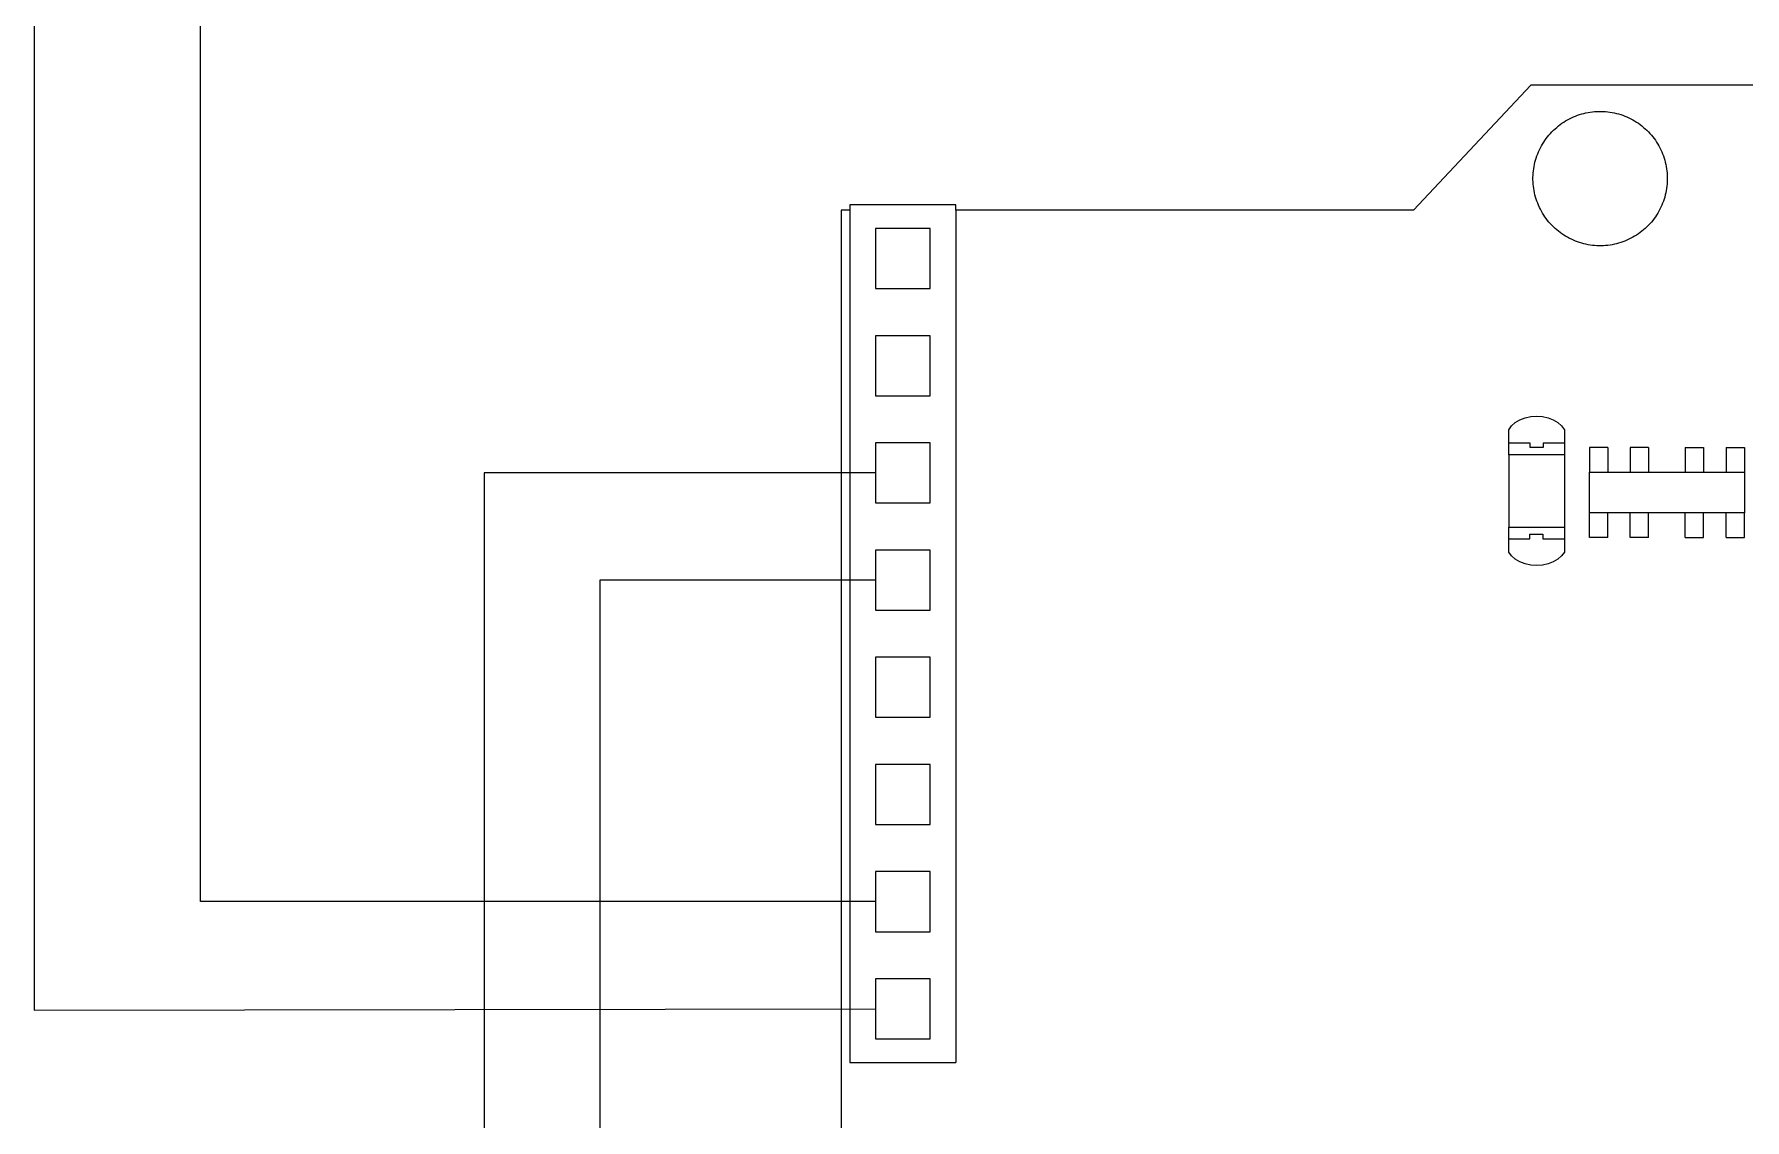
# Model space of a CAD drawing. Header units: millimetres. Extents: x -116 to 361, y -106 to 178.
# Drawn here: x 23.77 to 63.75, y 39.09 to 64.46 of the extents above; entities that cross this region are included whole.
import ezdxf

# ---------------------------------------------------------------- set-up
doc = ezdxf.new("R2010")
doc.units = ezdxf.units.MM
doc.layers.add('Edges', color=7, linetype='Continuous')

# ---------------------------------------------------------------- blocks, each defined once
blk = doc.blocks.new('Arduino Uno pl')
at = {"layer": 'Edges'}
for p, q in [((-15.06, 42.565), (-17.8, 39.648)), ((17.008, 42.565), (-15.06, 42.565)), ((-31.18, 39.648), (-31.18, -26.106)), ((-30.974, 39.648), (-31.18, 39.648)), ((-28.501, 39.769), (-30.974, 39.769)), ((-30.974, 39.769), (-30.974, 39.648)), ((-30.974, 39.648), (-30.974, 19.733)), ((-28.501, 39.648), (-28.501, 39.769)), ((-17.8, 39.648), (-28.501, 39.648)), ((-28.501, 39.648), (-28.501, 19.733)), ((-29.099, 39.218), (-30.376, 39.218)), ((-30.376, 39.218), (-30.376, 37.816)), ((-29.099, 37.816), (-29.099, 39.218)), ((-30.376, 37.816), (-29.099, 37.816)), ((-29.099, 36.714), (-30.376, 36.714)), ((-30.376, 36.714), (-30.376, 35.311)), ((-29.099, 35.311), (-29.099, 36.714)), ((-30.376, 35.311), (-29.099, 35.311)), ((-15.314, 34.747), (-15.192, 34.794)), ((-15.192, 34.794), (-15.06, 34.822)), ((-15.06, 34.822), (-14.923, 34.832)), ((-14.923, 34.832), (-14.786, 34.822)), ((-14.786, 34.822), (-14.655, 34.794)), ((-14.655, 34.794), (-14.533, 34.747)), ((-15.575, 34.518), (-15.509, 34.606)), ((-15.575, 34.204), (-15.575, 34.518)), ((-15.509, 34.606), (-15.421, 34.683)), ((-15.421, 34.683), (-15.314, 34.747)), ((-14.533, 34.747), (-14.426, 34.683)), ((-14.426, 34.683), (-14.338, 34.606)), ((-14.338, 34.606), (-14.271, 34.518)), ((-14.271, 34.518), (-14.271, 34.204)), ((-29.099, 34.209), (-30.376, 34.209)), ((-30.376, 34.209), (-30.376, 32.807)), ((-29.099, 32.807), (-29.099, 34.209)), ((-15.07, 34.204), (-15.575, 34.204)), ((-15.575, 33.933), (-15.575, 34.204)), ((-15.07, 34.101), (-15.07, 34.204)), ((-14.768, 34.101), (-15.07, 34.101)), ((-14.271, 34.204), (-14.768, 34.204)), ((-14.768, 34.204), (-14.768, 34.101)), ((-14.271, 34.204), (-14.271, 33.933)), ((-13.261, 34.098), (-13.69, 34.098)), ((-13.69, 34.098), (-13.69, 33.524)), ((-13.261, 34.098), (-13.261, 33.524)), ((-12.733, 34.098), (-12.733, 33.524)), ((-12.305, 34.098), (-12.733, 34.098)), ((-12.305, 34.098), (-12.305, 33.524)), ((-11.447, 34.098), (-11.447, 33.524)), ((-11.447, 34.098), (-11.018, 34.098)), ((-11.018, 34.098), (-11.018, 33.524)), ((-10.49, 34.098), (-10.49, 33.524)), ((-10.49, 34.098), (-10.061, 34.098)), ((-10.061, 34.098), (-10.061, 33.524)), ((-14.271, 33.933), (-15.575, 33.933)), ((-15.575, 33.933), (-15.575, 32.242)), ((-14.271, 33.933), (-14.271, 32.242)), ((-13.69, 33.524), (-13.261, 33.524)), ((-13.69, 32.573), (-13.69, 33.524)), ((-13.261, 33.524), (-12.733, 33.524)), ((-12.733, 33.524), (-12.305, 33.524)), ((-12.305, 33.524), (-11.447, 33.524)), ((-11.447, 33.524), (-11.018, 33.524)), ((-11.018, 33.524), (-10.49, 33.524)), ((-10.49, 33.524), (-10.061, 33.524)), ((-10.061, 33.524), (-10.061, 32.573)), ((-30.376, 32.807), (-29.099, 32.807)), ((-13.69, 31.999), (-13.69, 32.573)), ((-13.261, 32.573), (-13.69, 32.573)), ((-13.261, 31.999), (-13.261, 32.573)), ((-12.733, 32.573), (-13.261, 32.573)), ((-12.733, 31.999), (-12.733, 32.573)), ((-12.305, 32.573), (-12.733, 32.573)), ((-12.305, 31.999), (-12.305, 32.573)), ((-11.447, 32.573), (-12.305, 32.573)), ((-11.447, 31.999), (-11.447, 32.573)), ((-11.018, 32.573), (-11.447, 32.573)), ((-11.018, 31.999), (-11.018, 32.573)), ((-10.49, 32.573), (-11.018, 32.573)), ((-10.49, 31.999), (-10.49, 32.573)), ((-10.061, 32.573), (-10.49, 32.573)), ((-10.061, 31.999), (-10.061, 32.573)), ((-15.575, 32.242), (-14.271, 32.242)), ((-15.575, 31.971), (-15.575, 32.242)), ((-15.078, 32.074), (-14.777, 32.074)), ((-15.078, 31.971), (-15.078, 32.074)), ((-14.777, 32.074), (-14.777, 31.971)), ((-14.271, 32.242), (-14.271, 31.971)), ((-13.261, 31.999), (-13.69, 31.999)), ((-12.305, 31.999), (-12.733, 31.999)), ((-11.447, 31.999), (-11.018, 31.999)), ((-10.49, 31.999), (-10.061, 31.999)), ((-29.099, 31.705), (-30.376, 31.705)), ((-30.376, 31.705), (-30.376, 30.302)), ((-29.099, 30.302), (-29.099, 31.705)), ((-15.575, 31.971), (-15.078, 31.971)), ((-15.575, 31.656), (-15.575, 31.971)), ((-15.509, 31.568), (-15.575, 31.656)), ((-14.777, 31.971), (-14.271, 31.971)), ((-14.271, 31.656), (-14.338, 31.568)), ((-14.271, 31.971), (-14.271, 31.656)), ((-15.421, 31.491), (-15.509, 31.568)), ((-15.314, 31.428), (-15.421, 31.491)), ((-15.192, 31.381), (-15.314, 31.428)), ((-15.06, 31.352), (-15.192, 31.381)), ((-14.923, 31.342), (-15.06, 31.352)), ((-14.786, 31.352), (-14.923, 31.342)), ((-14.655, 31.381), (-14.786, 31.352)), ((-14.533, 31.428), (-14.655, 31.381)), ((-14.426, 31.491), (-14.533, 31.428)), ((-14.338, 31.568), (-14.426, 31.491)), ((-30.376, 30.302), (-29.099, 30.302)), ((-29.099, 29.2), (-30.376, 29.2)), ((-30.376, 29.2), (-30.376, 27.797)), ((-29.099, 27.797), (-29.099, 29.2)), ((-30.376, 27.797), (-29.099, 27.797)), ((-29.099, 26.696), (-30.376, 26.696)), ((-30.376, 26.696), (-30.376, 25.293)), ((-29.099, 25.293), (-29.099, 26.696)), ((-30.376, 25.293), (-29.099, 25.293)), ((-29.099, 24.191), (-30.376, 24.191)), ((-30.376, 24.191), (-30.376, 22.788)), ((-29.099, 22.788), (-29.099, 24.191)), ((-30.376, 22.788), (-29.099, 22.788)), ((-29.099, 21.686), (-30.376, 21.686)), ((-30.376, 21.686), (-30.376, 20.284)), ((-29.099, 20.284), (-29.099, 21.686)), ((-30.376, 20.284), (-29.099, 20.284)), ((-30.974, 19.733), (-28.501, 19.733))]:
    blk.add_line(p, q, dxfattribs=at)
blk.add_lwpolyline([(-14.245, 39.038), (-14.288, 39.065), (-14.331, 39.094), (-14.373, 39.124), (-14.414, 39.155), (-14.453, 39.188), (-14.492, 39.222), (-14.53, 39.257), (-14.566, 39.293), (-14.601, 39.33), (-14.635, 39.369), (-14.667, 39.409), (-14.699, 39.45), (-14.729, 39.491), (-14.757, 39.534), (-14.784, 39.578), (-14.81, 39.622), (-14.834, 39.667), (-14.857, 39.713), (-14.878, 39.76), (-14.898, 39.808), (-14.916, 39.856), (-14.932, 39.904), (-14.947, 39.954), (-14.961, 40.003), (-14.972, 40.053), (-14.982, 40.104), (-14.991, 40.154), (-14.998, 40.205), (-15.003, 40.256), (-15.006, 40.308), (-15.008, 40.359), (-15.008, 40.41), (-15.006, 40.462), (-15.003, 40.513), (-14.998, 40.564), (-14.991, 40.615), (-14.982, 40.666), (-14.972, 40.716), (-14.961, 40.766), (-14.948, 40.816), (-14.933, 40.865), (-14.916, 40.914), (-14.898, 40.962), (-14.878, 41.009), (-14.857, 41.056), (-14.834, 41.102), (-14.81, 41.147), (-14.785, 41.192), (-14.757, 41.235), (-14.729, 41.278), (-14.699, 41.32), (-14.668, 41.361), (-14.635, 41.4), (-14.601, 41.439), (-14.566, 41.477), (-14.53, 41.513), (-14.492, 41.548), (-14.454, 41.582), (-14.414, 41.615), (-14.373, 41.646), (-14.332, 41.676), (-14.289, 41.704), (-14.245, 41.731), (-14.201, 41.757), (-14.155, 41.781), (-14.109, 41.804), (-14.063, 41.825), (-14.015, 41.845), (-13.967, 41.863), (-13.918, 41.88), (-13.869, 41.894), (-13.82, 41.908), (-13.77, 41.919), (-13.719, 41.929), (-13.668, 41.938), (-13.618, 41.945), (-13.566, 41.95), (-13.515, 41.953), (-13.464, 41.955), (-13.412, 41.955), (-13.361, 41.953), (-13.31, 41.95), (-13.259, 41.945), (-13.208, 41.938), (-13.157, 41.93), (-13.107, 41.92), (-13.057, 41.908), (-13.007, 41.895), (-12.958, 41.88), (-12.909, 41.863), (-12.861, 41.845), (-12.814, 41.825), (-12.767, 41.804), (-12.721, 41.782), (-12.675, 41.757), (-12.631, 41.732), (-12.587, 41.705), (-12.545, 41.676), (-12.503, 41.646), (-12.462, 41.615), (-12.422, 41.582), (-12.384, 41.548), (-12.346, 41.513), (-12.31, 41.477), (-12.275, 41.439), (-12.241, 41.401), (-12.208, 41.361), (-12.177, 41.32), (-12.147, 41.279), (-12.119, 41.236), (-12.091, 41.192), (-12.066, 41.148), (-12.041, 41.102), (-12.019, 41.056), (-11.998, 41.01), (-11.978, 40.962), (-11.96, 40.914), (-11.943, 40.865), (-11.928, 40.816), (-11.915, 40.767), (-11.903, 40.717), (-11.893, 40.666), (-11.885, 40.616), (-11.878, 40.565), (-11.873, 40.513), (-11.87, 40.462), (-11.868, 40.411), (-11.868, 40.359), (-11.87, 40.308), (-11.873, 40.257), (-11.878, 40.206), (-11.885, 40.155), (-11.893, 40.104), (-11.903, 40.054), (-11.915, 40.004), (-11.928, 39.954), (-11.943, 39.905), (-11.96, 39.856), (-11.978, 39.808), (-11.997, 39.761), (-12.019, 39.714), (-12.041, 39.668), (-12.065, 39.623), (-12.091, 39.578), (-12.118, 39.534), (-12.147, 39.492), (-12.177, 39.45), (-12.208, 39.409), (-12.241, 39.369), (-12.274, 39.331), (-12.31, 39.293), (-12.346, 39.257), (-12.383, 39.222), (-12.422, 39.188), (-12.462, 39.155), (-12.502, 39.124), (-12.544, 39.094), (-12.587, 39.066), (-12.631, 39.038), (-12.675, 39.013), (-12.72, 38.989), (-12.766, 38.966), (-12.813, 38.945), (-12.861, 38.925), (-12.909, 38.907), (-12.957, 38.89), (-13.007, 38.875), (-13.056, 38.862), (-13.106, 38.85), (-13.157, 38.84), (-13.207, 38.832), (-13.258, 38.825), (-13.309, 38.82), (-13.361, 38.817), (-13.412, 38.815), (-13.463, 38.815), (-13.515, 38.817), (-13.566, 38.82), (-13.617, 38.825), (-13.668, 38.832), (-13.719, 38.84), (-13.769, 38.85), (-13.819, 38.862), (-13.869, 38.875), (-13.918, 38.89), (-13.967, 38.907), (-14.015, 38.925), (-14.062, 38.944), (-14.109, 38.966), (-14.155, 38.988), (-14.2, 39.013)], close=True, dxfattribs=at)

msp = doc.modelspace()

# ---------------------------------------------------------------- linework, layer by layer
for p, q in [((27.654, 44.188), (27.654, 99.287)), ((23.769, 94.356), (23.769, 41.651)), ((43.435, 54.206), (34.289, 54.206)), ((34.289, 54.206), (34.289, -44.617)), ((43.435, 51.701), (36.991, 51.701)), ((36.991, 51.701), (36.991, -44.617)), ((43.435, 44.188), (27.654, 44.188)), ((23.769, 41.651), (43.435, 41.683))]:
    msp.add_line(p, q)

# ---------------------------------------------------------------- block references
msp.add_blockref('Arduino Uno pl', (73.81, 20.698))

doc.saveas('drawing.dxf')
